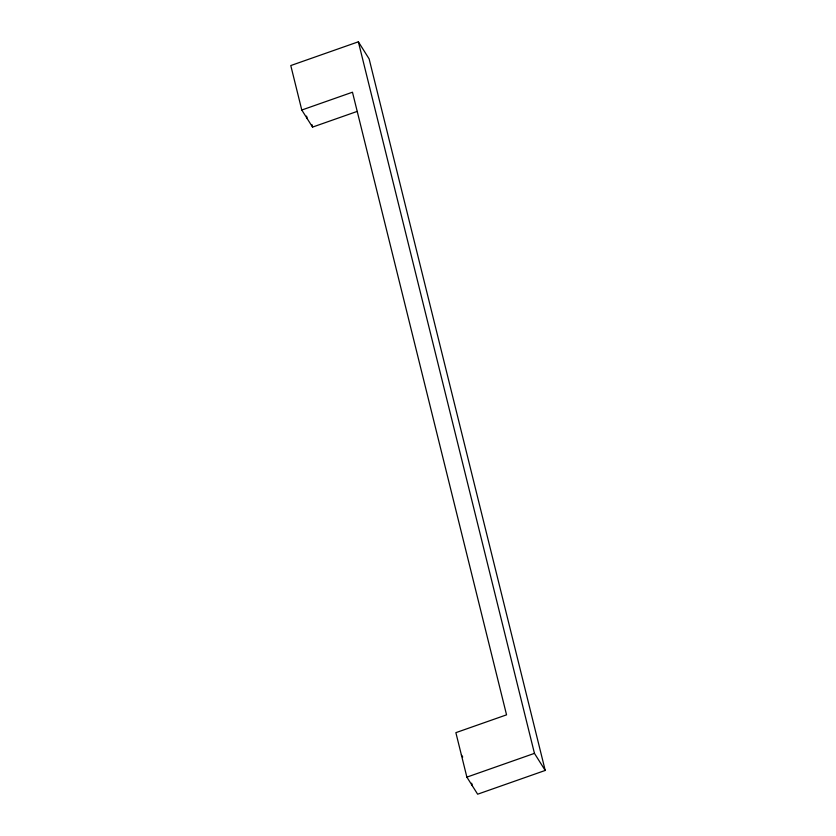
<?xml version="1.0" encoding="UTF-8"?>
<svg xmlns="http://www.w3.org/2000/svg" width="836" height="836" viewBox="0 0 836 836"><rect width="100%" height="100%" fill="white"/><g stroke="black" fill="none" stroke-linecap="round" stroke-linejoin="round"><path stroke-width="1.25" d="M301.786 110.028L352.468 92.211L506.553 714.843L455.871 732.66L466.875 777.125L477.638 794.2L545.218 770.447L369.125 58.875L358.362 41.8L290.782 65.553L301.786 110.028L312.549 127.103L357.202 111.407M466.875 777.125L534.455 753.372L545.218 770.447M461.367 754.898L462.716 757.029M358.362 41.8L534.455 753.372M311.943 124.627L312.549 127.103M306.561 116.089L307.167 118.566M471.65 783.196L472.256 785.662"/></g></svg>
